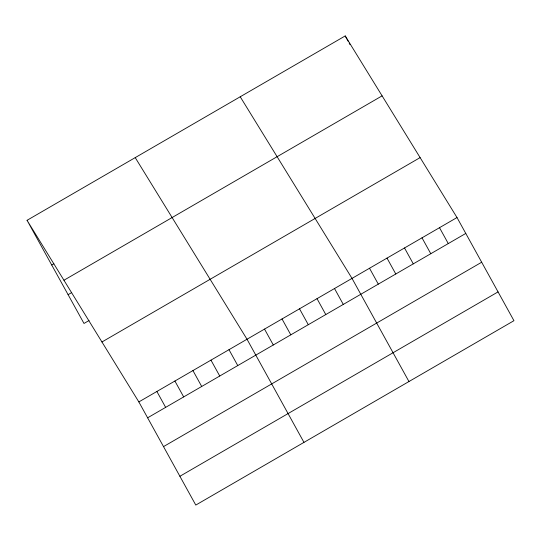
<?xml version="1.0" encoding="UTF-8"?>
<svg xmlns="http://www.w3.org/2000/svg" width="541" height="541" viewBox="0 0 541 541"><rect width="100%" height="100%" fill="white"/><g stroke="black" fill="none" stroke-linecap="round" stroke-linejoin="round"><path stroke-width="0.81" d="M27.05 220.309L345.212 35.929L457.01 217.543L513.95 320.691L195.788 505.071L138.848 401.922L27.05 220.309L83.99 323.457L89.042 320.529M51.72 264.995L53.884 263.738M63.946 280.238L382.102 95.858M68.098 294.662L71.703 292.573M101.951 341.986L420.114 157.607M138.848 401.922L457.01 217.543M147.619 417.814L465.781 233.435M163.517 446.609L481.673 262.229M179.896 476.276L498.051 291.897M240.218 96.771L352.015 278.385L408.955 381.54M135.223 157.614L247.021 339.234L303.968 442.382M345.212 35.929L348.397 41.704M349.195 43.152L349.993 44.592M439.508 227.687L448.279 243.572M422.007 237.824L430.785 253.715M404.512 247.967L413.283 263.852M387.011 258.104L395.782 273.996M369.517 268.248L378.287 284.14M334.514 288.529L343.285 304.421M317.019 298.673L325.79 314.558M299.518 308.81L308.289 324.701M282.017 318.953L290.794 334.838M264.522 329.09L273.293 344.982M228.992 349.682L237.763 365.574M210.963 360.13L219.734 376.022M192.934 370.578L201.705 386.47M174.905 381.026L183.676 396.918M156.876 391.474L165.647 407.366"/></g></svg>
